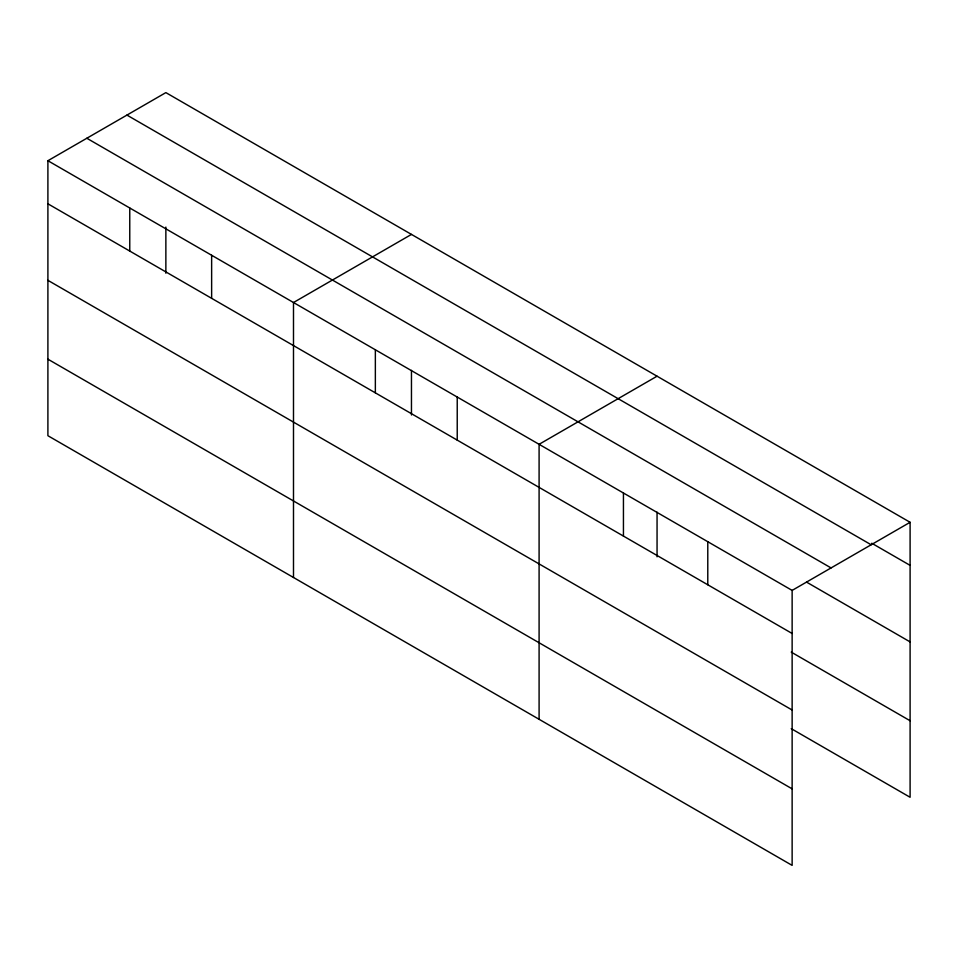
<?xml version="1.0" encoding="UTF-8"?>
<svg xmlns="http://www.w3.org/2000/svg" width="958" height="958" viewBox="0 0 958 958"><rect width="100%" height="100%" fill="white"/><g stroke="black" fill="none" stroke-linecap="round" stroke-linejoin="round"><path stroke-width="1.44" d="M792.134 710.01L792.134 590.403L47.9 160.728L47.9 435.71L792.134 865.385L792.134 710.01L47.9 280.323M791.248 728.655L910.1 797.272L910.1 522.29L165.866 92.615L47.9 160.728M411.461 234.411L293.495 302.524L293.495 577.494M657.056 376.207L539.091 444.308L539.091 719.29M792.134 590.403L910.1 522.29M871.756 543.234L910.1 565.364M126.935 115.092L871.169 544.767M86.831 138.251L831.065 567.926M806.588 582.129L910.1 641.896M47.9 203.803L792.134 633.477M791.248 652.123L910.1 720.739M47.9 359.178L792.134 788.853M707.782 541.713L707.782 584.775M657.056 512.171L657.056 556.802M623.442 493.011L623.442 536.085M457.229 397.055L457.229 440.117M411.461 370.375L411.461 415.006M375.356 349.79L375.356 392.852M211.634 255.259L211.634 298.333M165.866 227.094L165.866 273.21M129.761 207.994L129.761 251.068"/></g></svg>
